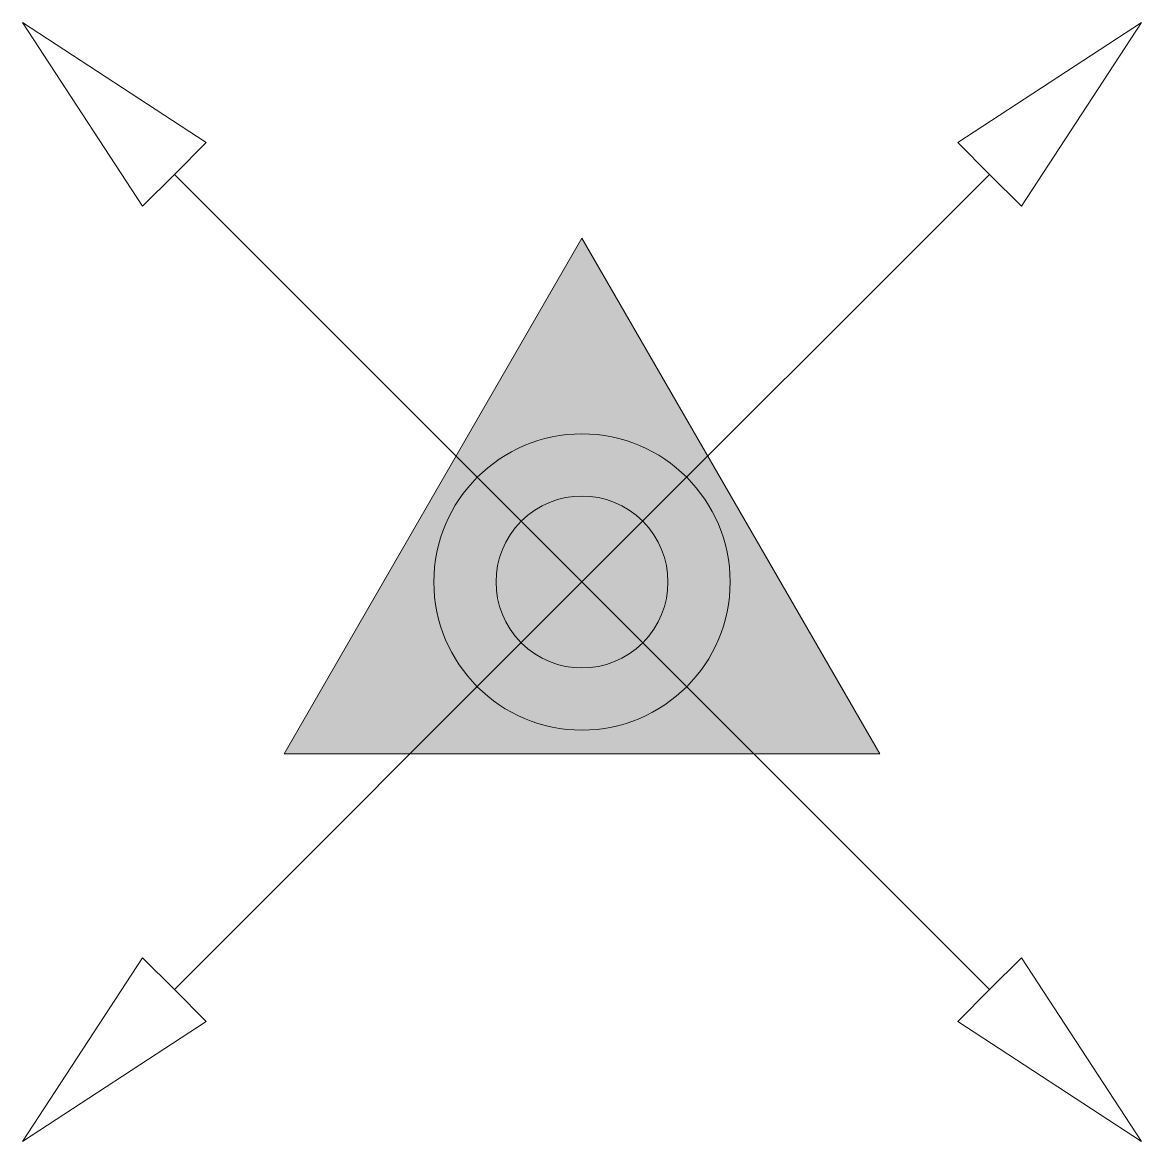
# Model space of a CAD drawing. Header units: millimetres. Extents: x -1656 to 1656, y -1656 to 1656.
import ezdxf

# ---------------------------------------------------------------- set-up
doc = ezdxf.new("R2010")
doc.units = ezdxf.units.MM
doc.header["$MEASUREMENT"] = 0
doc.layers.add('PCCC-Thiet Bi', color=1, linetype='Continuous', lineweight=5)

msp = doc.modelspace()

# ---------------------------------------------------------------- hatches: boundary and pattern name
at = {"layer": 'PCCC-Thiet Bi'}
h = msp.add_hatch(color=256, dxfattribs=at)
h.paths.add_polyline_path([(-880.9, -508.6), (880.9, -508.6), (0, 1017.2)])
edge = h.paths.add_edge_path(flags=16)
edge.add_ellipse((0, 0), major_axis=(438.2, 0.1), ratio=1, start_angle=0.0006, end_angle=360.0006)
edge = h.paths.add_edge_path(flags=0)
edge.add_ellipse((0, 0), major_axis=(179.8, 179.8), ratio=1, start_angle=360, end_angle=720)
h = msp.add_hatch(color=256, dxfattribs=at)
edge = h.paths.add_edge_path()
edge.add_ellipse((0, 0), major_axis=(179.8, 179.8), ratio=1, start_angle=360, end_angle=720)

# ---------------------------------------------------------------- linework, layer by layer
for p, q in [((-1655.7, 1655.7), (-1111.6, 1299.9)), ((-1655.7, 1655.7), (-1299.9, 1111.6)), ((1655.7, 1655.7), (1111.6, 1299.9)), ((1655.7, 1655.7), (1299.9, 1111.6)), ((-1111.6, 1299.9), (-1205.8, 1205.8)), ((1111.6, 1299.9), (1205.8, 1205.8)), ((-1299.9, 1111.6), (-1205.8, 1205.8)), ((-1205.8, 1205.8), (0, 0)), ((0, 0), (1205.8, 1205.8)), ((1299.9, 1111.6), (1205.8, 1205.8)), ((0, 1017.2), (-880.9, -508.6)), ((0, 1017.2), (880.9, -508.6)), ((-1205.8, -1205.8), (0, 0)), ((0, 0), (1205.8, -1205.8)), ((880.9, -508.6), (-880.9, -508.6)), ((-1655.7, -1655.7), (-1299.9, -1111.6)), ((-1299.9, -1111.6), (-1205.8, -1205.8)), ((1299.9, -1111.6), (1205.8, -1205.8)), ((1655.7, -1655.7), (1299.9, -1111.6)), ((-1111.6, -1299.9), (-1205.8, -1205.8)), ((1111.6, -1299.9), (1205.8, -1205.8)), ((-1655.7, -1655.7), (-1111.6, -1299.9)), ((1655.7, -1655.7), (1111.6, -1299.9))]:
    msp.add_line(p, q, dxfattribs=at)
for major_axis, start_param, end_param in [((438.2, 0.1), -0.00003, 6.283155), ((179.8, 179.8), 6.283185307160107, 12.56637061433969)]:
    msp.add_ellipse((0, 0), major_axis=major_axis, ratio=1, start_param=start_param, end_param=end_param, dxfattribs=at)

doc.saveas('drawing.dxf')
